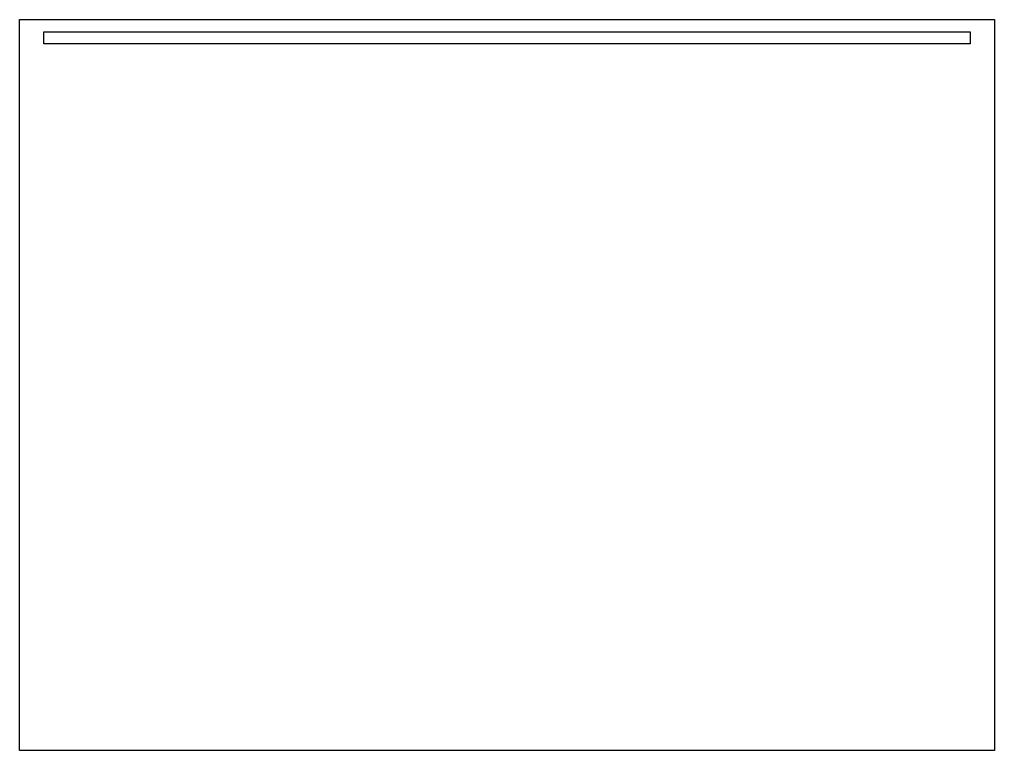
# Model space of a CAD drawing. Extents: x -200 to 200, y -150 to 150.
import ezdxf

# ---------------------------------------------------------------- set-up
doc = ezdxf.new("R2010")
doc.units = 0
doc.layers.get('0').update_dxf_attribs({"linetype": 'continuous'})

# ---------------------------------------------------------------- blocks, each defined once
blk = doc.blocks.new('POCKET')
at = {"color": 0}
for p, q in [((-200, 150), (200, 150)), ((-200, -150), (-200, 150)), ((200, 150), (200, -150)), ((-190, 145), (190, 145)), ((-190, 140), (-190, 145)), ((190, 145), (190, 140)), ((190, 140), (-190, 140)), ((200, -150), (-200, -150))]:
    blk.add_line(p, q, dxfattribs=at)

msp = doc.modelspace()

# ---------------------------------------------------------------- block references
at = {"color": 0}
msp.add_blockref('POCKET', (0, 0), dxfattribs=at)

doc.saveas('drawing.dxf')
